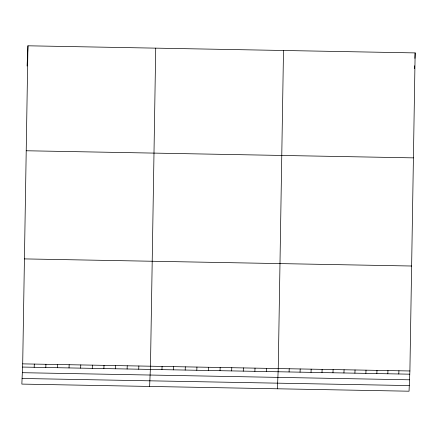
<?xml version="1.0" encoding="UTF-8"?>
<svg xmlns="http://www.w3.org/2000/svg" width="437" height="437" viewBox="0 0 437 437"><rect width="100%" height="100%" fill="white"/><g stroke="black" fill="none" stroke-linecap="round" stroke-linejoin="round"><path stroke-width="0.66" d="M22.697 363.868L27.952 45.798L415.15 52.904L409.895 370.975L409.048 391.202L21.85 384.096L22.697 363.868L409.895 370.975M155.725 48.146L150.475 366.211L149.623 386.439M283.504 50.49L278.249 368.56L277.402 388.783M27.105 66.025L27.952 45.798M34.179 367.282L34.315 364.081M45.798 367.495L45.929 364.294M57.411 367.708L57.547 364.507M69.03 367.921L69.161 364.72M80.643 368.134L80.779 364.933M92.262 368.347L92.393 365.146M103.875 368.56L104.011 365.359M115.494 368.779L115.625 365.572M127.107 368.992L127.243 365.785M138.72 369.205L138.857 365.998M161.952 369.631L162.089 366.424M173.571 369.844L173.702 366.638M185.184 370.057L185.321 366.851M196.803 370.27L196.934 367.069M208.416 370.483L208.553 367.282M220.035 370.696L220.166 367.495M231.648 370.909L231.785 367.708M243.267 371.122L243.398 367.921M254.88 371.335L255.017 368.134M266.499 371.548L266.63 368.347M289.086 371.963L289.218 368.762M300.055 372.166L300.192 368.959M311.024 372.368L311.16 369.161M321.998 372.564L322.129 369.363M332.967 372.766L333.103 369.565M343.935 372.969L344.072 369.768M354.91 373.171L355.041 369.97M365.878 373.373L366.015 370.172M376.847 373.575L376.984 370.374M387.821 373.777L387.952 370.571M398.79 373.974L398.926 370.773M414.489 68.636L414.609 65.779M414.921 58.356L415.15 52.904M26.22 150.76L413.418 157.866M24.434 258.906L411.627 266.013M22.566 367.069L409.759 374.176M22.331 372.69L409.524 379.797M22.085 378.475L409.283 385.581"/></g></svg>
